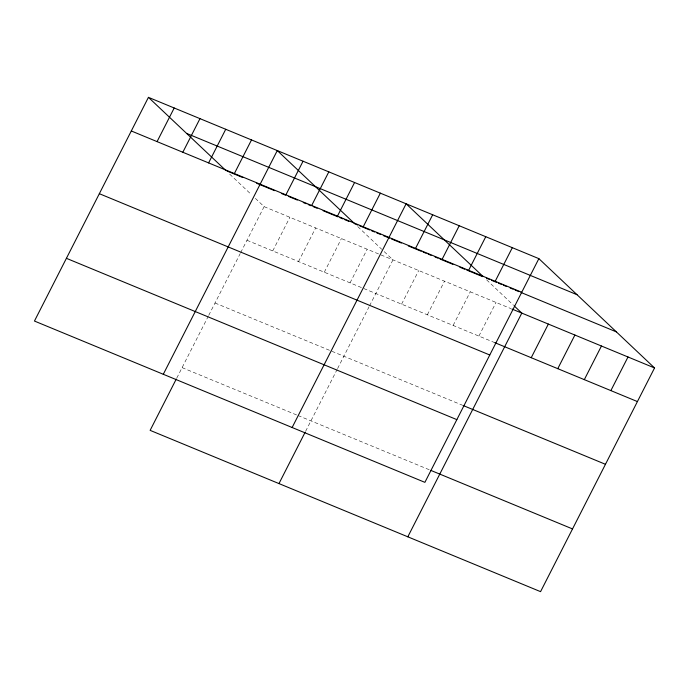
<?xml version="1.0" encoding="UTF-8"?>
<svg xmlns="http://www.w3.org/2000/svg" width="689" height="689" viewBox="0 0 689 689"><rect width="100%" height="100%" fill="white"/><g stroke="black" fill="none" stroke-linecap="round" stroke-linejoin="round"><path stroke-width="0.52" stroke-dasharray="3.44 2.58" d="M176.763 378.089L208.242 316.311M208.724 315.355L240.203 253.586M240.685 252.63L264.111 206.648L255.137 198.165M272.749 250.925L289.88 217.293M298.518 261.57L315.657 227.938M324.286 272.215L341.425 238.583M350.055 282.86L367.194 249.229M305.606 431.314L337.085 369.537M337.567 368.589L369.046 306.812M369.528 305.864L392.963 259.882L382.481 249.978M401.592 304.15L418.731 270.527M427.361 314.795L444.5 281.172M453.129 325.441L470.268 291.817M478.898 336.086L496.037 302.462M264.111 206.648L510.902 308.603M246.981 240.28L494.754 342.64M215.02 303.005L462.793 405.365M182.094 367.633L297.062 415.131M298.053 415.536L429.867 469.993M486.623 279.863L513.572 305.33M357.78 226.638L381.732 249.272M229.687 174.119L251.39 194.625"/><path stroke-width="1.03" d="M148.436 97.347L34.45 321.048L424.889 482.352L538.867 258.642L148.436 97.347L225.94 170.579M157.066 141.615L174.205 107.992M182.835 152.26L199.974 118.637M208.603 162.905L225.742 129.282M234.372 173.55L251.511 139.927M163.293 374.282L277.279 150.572L354.783 223.804L357.755 225.036M176.281 379.036L150.133 430.358L540.564 591.653L654.55 367.952L538.867 258.642M285.909 194.849L303.048 161.217M311.678 205.494L328.817 171.862M337.446 216.139L354.585 182.507M363.224 226.784L380.354 193.153M292.136 427.507L406.122 203.798L482.86 276.306M278.976 483.583L305.124 432.261M415.536 248.393L432.675 214.77M442.088 259.365L459.219 225.734M468.641 270.329L485.771 236.706M495.184 281.301L512.323 247.67M407.819 536.817L521.806 313.107L514.313 306.037M531.219 357.703L548.349 324.071M557.771 368.667L574.902 335.043M584.315 379.639L601.454 346.007M610.867 390.603L627.998 356.98M186.607 133.416L577.046 294.711M131.298 130.97L521.737 292.265M226.931 170.993L242.786 177.538M256.661 183.274L274.506 190.646M281.439 193.506L285.41 195.142M288.381 196.374L297.303 200.06M303.246 202.514L306.217 203.746M308.198 204.564L311.178 205.796M313.159 206.614L317.121 208.25M323.072 210.705L329.015 213.159M330.005 213.573L337.937 216.846M339.918 217.664L342.889 218.895M344.87 219.713L348.841 221.35M359.736 225.854L369.648 229.945M371.629 230.772L374.609 231.995M376.59 232.813L380.552 234.449M383.523 235.681L389.474 238.136M391.455 238.954L401.368 243.053M408.301 245.921L421.186 251.244M423.167 252.062L426.147 253.285M428.127 254.103L431.099 255.335M435.06 256.971L438.04 258.203M440.021 259.021L452.906 264.343M459.839 267.211L464.799 269.253M466.78 270.071L482.636 276.625M486.58 278.253L489.526 279.476M491.498 280.285L496.407 282.318M498.38 283.127L501.325 284.35M503.297 285.16L506.243 286.383M510.179 288.002L513.124 289.225M515.096 290.035L519.024 291.662M520.996 292.472L616.379 331.874M511.893 309.008L654.55 367.952M494.754 342.64L637.42 401.575M99.337 193.695L489.776 354.999M463.783 405.778L605.459 464.3M66.411 258.323L456.841 419.627M430.858 470.406L572.525 528.928"/></g></svg>
